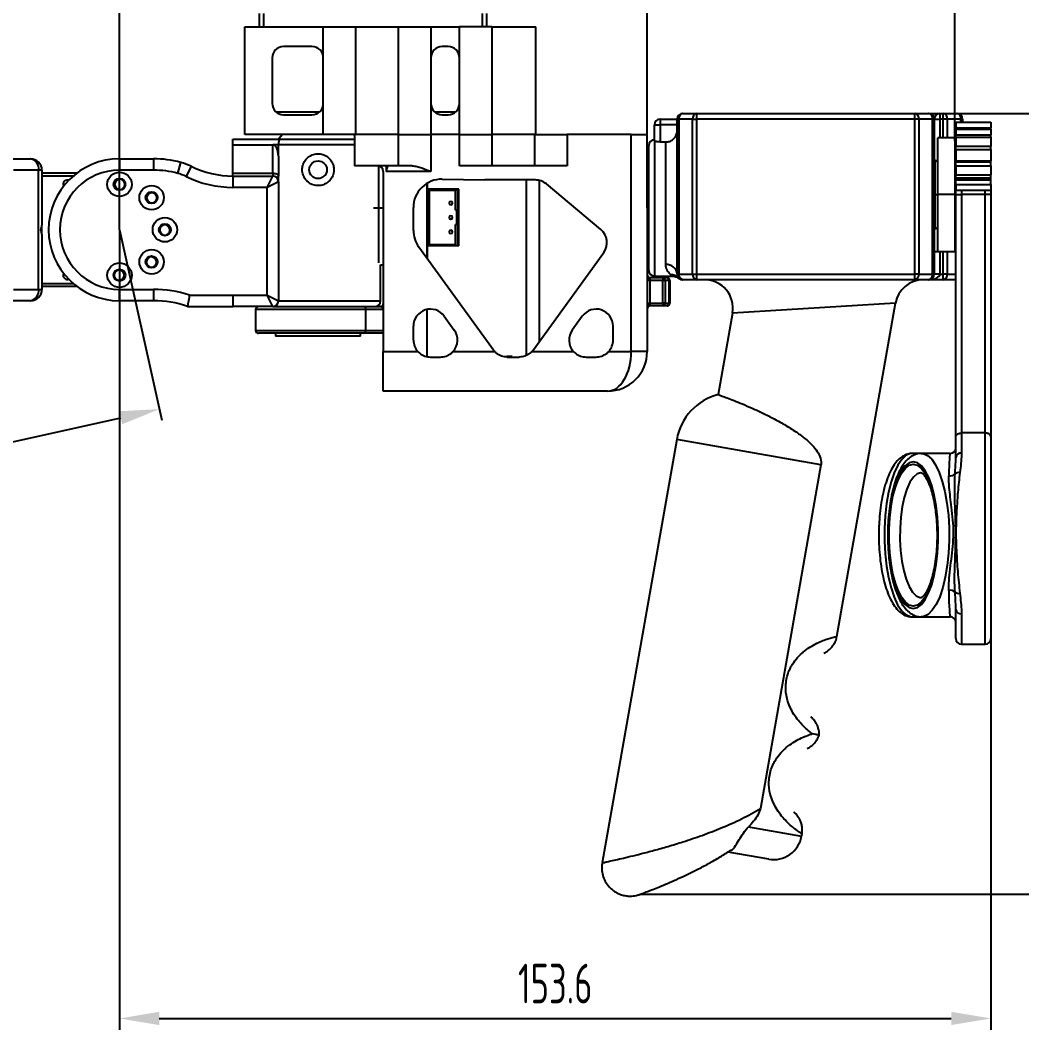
# Model space of a CAD drawing. Header units: millimetres. Extents: x 93 to 933, y 68 to 662.
# Drawn here: x 562.1 to 738.6, y 192.9 to 370.7 of the extents above; entities that cross this region are included whole.
import ezdxf

# ---------------------------------------------------------------- set-up
doc = ezdxf.new("R2010")
doc.units = ezdxf.units.MM
doc.header["$PDSIZE"] = -1
doc.layers.add('7标注层', color=4, linetype='Continuous')
doc.styles.add('PC_TEXTSTYLE', font='ISOCP.SHX', dxfattribs={"width": 0.707, "bigfont": 'GBCBIG.SHX'})
doc.dimstyles.new('GB_LINEAR', dxfattribs={"dimtxt": 3.5, "dimasz": 3.5, "dimexe": 1, "dimexo": 0, "dimgap": 1.5, "dimtad": 1, "dimdsep": 46, "dimtxsty": 'PC_TEXTSTYLE', "dimcen": 0, "dimclrd": 256, "dimclrt": 3, "dimadec": 0, "dimazin": 2, "dimtp": 0.1, "dimtm": 0.1, "dimtfac": 0.71, "dimtdec": 3, "dimtmove": 0, "dimatfit": 3, "dimfxl": 1, "dimtfill": 1, "dimarcsym": 0})

# ---------------------------------------------------------------- blocks, each defined once
blk = doc.blocks.new('*D10')
at = {"layer": '7标注层', "color": 0, "lineweight": -2}
for p, q in [((470.95, 309.6), (470.95, 415.88)), ((579.61, 333.82), (579.61, 415.88))]:
    blk.add_line(p, q, dxfattribs=at)
at = {"layer": '7标注层', "lineweight": -2}
blk.add_line((477.95, 413.88), (572.61, 413.88), dxfattribs=at)
at = {"layer": '7标注层'}
for points in [[(477.95, 415.04), (477.95, 412.71), (470.95, 413.88)], [(572.61, 412.71), (572.61, 415.04), (579.61, 413.88)]]:
    blk.add_solid(points, dxfattribs=at)
at = {"layer": 'Defpoints', "color": 0}
for p in [(579.61, 413.88), (579.61, 333.82), (470.95, 309.6)]:
    blk.add_point(p, dxfattribs=at)
at = {"layer": '7标注层', "color": 3, "insert": (525.28, 420.03), "char_height": 7, "attachment_point": 5, "style": 'PC_TEXTSTYLE', "bg_fill": 3, "box_fill_scale": 1.1, "bg_fill_color": 257, "bg_fill_transparency": 0}
blk.add_mtext('108.69', dxfattribs=at)
blk = doc.blocks.new('*D11')
at = {"layer": '7标注层', "color": 0, "lineweight": -2}
for p, q in [((579.61, 333.82), (579.61, 415.88)), ((672.61, 349.65), (672.61, 415.88))]:
    blk.add_line(p, q, dxfattribs=at)
at = {"layer": '7标注层', "lineweight": -2}
blk.add_line((586.61, 413.88), (665.61, 413.88), dxfattribs=at)
at = {"layer": '7标注层'}
for points in [[(586.61, 415.04), (586.61, 412.71), (579.61, 413.88)], [(665.61, 412.71), (665.61, 415.04), (672.61, 413.88)]]:
    blk.add_solid(points, dxfattribs=at)
at = {"layer": 'Defpoints', "color": 0}
for p in [(672.61, 413.88), (672.61, 349.65), (579.61, 333.82)]:
    blk.add_point(p, dxfattribs=at)
at = {"layer": '7标注层', "color": 3, "insert": (626.11, 420.03), "char_height": 7, "attachment_point": 5, "style": 'PC_TEXTSTYLE', "bg_fill": 3, "box_fill_scale": 1.1, "bg_fill_color": 257, "bg_fill_transparency": 0}
blk.add_mtext('93', dxfattribs=at)
blk = doc.blocks.new('*D12')
at = {"layer": '7标注层', "color": 0, "lineweight": -2}
for p, q in [((672.61, 350.59), (672.61, 415.88)), ((726.86, 349.46), (726.86, 415.88))]:
    blk.add_line(p, q, dxfattribs=at)
at = {"layer": '7标注层', "lineweight": -2}
blk.add_line((679.61, 413.88), (719.86, 413.88), dxfattribs=at)
at = {"layer": '7标注层'}
for points in [[(679.61, 415.04), (679.61, 412.71), (672.61, 413.88)], [(719.86, 412.71), (719.86, 415.04), (726.86, 413.88)]]:
    blk.add_solid(points, dxfattribs=at)
at = {"layer": 'Defpoints', "color": 0}
for p in [(726.86, 413.88), (672.61, 350.59), (726.86, 349.46)]:
    blk.add_point(p, dxfattribs=at)
at = {"layer": '7标注层', "color": 3, "insert": (699.74, 420.03), "char_height": 7, "attachment_point": 5, "style": 'PC_TEXTSTYLE', "bg_fill": 3, "box_fill_scale": 1.1, "bg_fill_color": 257, "bg_fill_transparency": 0}
blk.add_mtext('54.25', dxfattribs=at)
blk = doc.blocks.new('*D13')
at = {"layer": '7标注层', "color": 0, "lineweight": -2}
for p, q in [((579.61, 333.82), (579.61, 192.87)), ((733.21, 333.82), (733.21, 192.87))]:
    blk.add_line(p, q, dxfattribs=at)
at = {"layer": '7标注层', "lineweight": -2}
blk.add_line((586.61, 194.87), (726.21, 194.87), dxfattribs=at)
at = {"layer": '7标注层'}
for points in [[(586.61, 196.04), (586.61, 193.7), (579.61, 194.87)], [(726.21, 193.7), (726.21, 196.04), (733.21, 194.87)]]:
    blk.add_solid(points, dxfattribs=at)
at = {"layer": 'Defpoints', "color": 0}
for p in [(579.61, 333.82), (733.21, 333.82), (733.21, 194.87)]:
    blk.add_point(p, dxfattribs=at)
at = {"layer": '7标注层', "color": 3, "insert": (656.41, 201.02), "char_height": 7, "attachment_point": 5, "style": 'PC_TEXTSTYLE', "bg_fill": 3, "box_fill_scale": 1.1, "bg_fill_color": 257, "bg_fill_transparency": 0}
blk.add_mtext('153.6', dxfattribs=at)
blk = doc.blocks.new('*D14')
at = {"layer": '7标注层', "color": 0, "lineweight": -2}
for p, q in [((579.61, 333.82), (587.09, 300.27)), ((470.95, 309.6), (478.43, 276.05))]:
    blk.add_line(p, q, dxfattribs=at)
at = {"layer": '7标注层', "lineweight": -2}
blk.add_line((484.83, 279.52), (579.82, 300.7), dxfattribs=at)
at = {"layer": '7标注层'}
for points in [[(580.08, 299.56), (579.57, 301.84), (586.66, 302.22)], [(484.58, 280.66), (485.08, 278.38), (478, 278)]]:
    blk.add_solid(points, dxfattribs=at)
at = {"layer": 'Defpoints', "color": 0}
for p in [(579.61, 333.82), (470.95, 309.6), (586.66, 302.22)]:
    blk.add_point(p, dxfattribs=at)
at = {"layer": '7标注层', "color": 3, "insert": (530.99, 296.11), "char_height": 7, "attachment_point": 5, "rotation": 12.5656, "style": 'PC_TEXTSTYLE', "bg_fill": 3, "box_fill_scale": 1.1, "bg_fill_color": 257, "bg_fill_transparency": 0}
blk.add_mtext('111.32', dxfattribs=at)
blk = doc.blocks.new('*D28')
at = {"layer": '7标注层', "color": 0, "lineweight": -2}
for p, q in [((700.56, 354.31), (794.63, 354.31)), ((671.38, 216.75), (794.63, 216.75))]:
    blk.add_line(p, q, dxfattribs=at)
at = {"layer": '7标注层', "lineweight": -2}
blk.add_line((792.63, 347.31), (792.63, 223.75), dxfattribs=at)
at = {"layer": '7标注层'}
for points in [[(793.8, 347.31), (791.47, 347.31), (792.63, 354.31)], [(791.47, 223.75), (793.8, 223.75), (792.63, 216.75)]]:
    blk.add_solid(points, dxfattribs=at)
at = {"layer": 'Defpoints', "color": 0}
for p in [(700.56, 354.31), (671.38, 216.75), (792.63, 216.75)]:
    blk.add_point(p, dxfattribs=at)
at = {"layer": '7标注层', "color": 3, "insert": (786.48, 285.53), "char_height": 7, "attachment_point": 5, "rotation": 90, "style": 'PC_TEXTSTYLE', "bg_fill": 3, "box_fill_scale": 1.1, "bg_fill_color": 257, "bg_fill_transparency": 0}
blk.add_mtext('137.57', dxfattribs=at)

msp = doc.modelspace()

# ---------------------------------------------------------------- linework, layer by layer
at = {"color": 7, "linetype": 'Continuous', "lineweight": 25}
for p, q in [((604.287, 369.59), (604.287, 371.89)), ((604.987, 371.89), (604.987, 369.59)), ((643.587, 369.59), (643.587, 371.89)), ((644.287, 371.89), (644.287, 369.59)), ((601.692, 350.59), (601.692, 369.59)), ((601.692, 369.59), (615.538, 369.59)), ((615.538, 364.09), (615.538, 369.59)), ((615.538, 369.59), (621.223, 369.59)), ((621.223, 369.59), (621.223, 350.59)), ((621.223, 369.59), (628.802, 369.59)), ((628.802, 350.59), (628.802, 369.59)), ((628.802, 369.59), (634.487, 369.59)), ((634.487, 369.59), (634.487, 364.09)), ((634.487, 369.59), (639.538, 369.59)), ((639.538, 364.09), (639.538, 369.59)), ((645.223, 369.59), (639.538, 369.59)), ((645.223, 369.59), (645.223, 350.59)), ((645.223, 369.59), (653.012, 369.59)), ((653.012, 350.59), (653.012, 369.59)), ((613.538, 366.09), (608.538, 366.09)), ((637.538, 366.09), (636.487, 366.09)), ((606.538, 364.09), (606.538, 356.09)), ((615.538, 356.09), (615.538, 364.09)), ((634.487, 364.09), (634.487, 356.09)), ((639.538, 356.09), (639.538, 364.09)), ((615.538, 350.59), (615.538, 356.09)), ((634.487, 356.09), (634.487, 350.59)), ((639.538, 350.59), (639.538, 356.09)), ((607.215, 354.59), (614.861, 354.59)), ((608.538, 354.09), (613.538, 354.09)), ((635.164, 354.59), (638.861, 354.59)), ((636.487, 354.09), (637.538, 354.09)), ((678.912, 354.315), (681.327, 354.315)), ((681.327, 354.315), (681.327, 353.315)), ((681.327, 354.315), (719.798, 354.315)), ((719.798, 353.315), (719.798, 354.315)), ((719.798, 354.315), (722.212, 354.315)), ((722.212, 354.315), (724.212, 354.315)), ((724.212, 354.315), (724.212, 353.315)), ((724.212, 354.315), (724.798, 354.315)), ((724.798, 353.315), (724.798, 354.315)), ((724.798, 354.315), (727.212, 354.315)), ((673.912, 352.315), (674.912, 352.315)), ((673.912, 349.497), (673.912, 352.315)), ((674.912, 353.315), (677.912, 353.315)), ((674.912, 353.315), (674.912, 352.315)), ((674.912, 352.315), (674.912, 349.284)), ((677.912, 352.315), (674.912, 352.315)), ((678.205, 353.315), (677.912, 353.315)), ((677.912, 326.015), (677.912, 353.315)), ((680.619, 353.315), (678.205, 353.315)), ((678.205, 353.315), (678.205, 326.015)), ((680.619, 326.015), (680.619, 353.315)), ((680.619, 353.315), (681.327, 353.315)), ((681.327, 353.315), (681.327, 326.015)), ((719.798, 353.315), (681.327, 353.315)), ((720.505, 353.315), (719.798, 353.315)), ((719.798, 326.015), (719.798, 353.315)), ((720.505, 353.315), (720.505, 326.015)), ((722.919, 353.315), (720.505, 353.315)), ((722.919, 326.015), (722.919, 353.315)), ((722.919, 353.315), (723.212, 353.315)), ((723.212, 353.315), (723.212, 326.015)), ((723.212, 353.315), (724.212, 353.315)), ((724.798, 353.315), (724.212, 353.315)), ((725.505, 353.315), (724.798, 353.315)), ((727.919, 353.315), (725.505, 353.315)), ((727.012, 352.773), (733.212, 352.773)), ((727.012, 352.773), (727.012, 351.749)), ((727.919, 353.315), (728.212, 353.315)), ((728.212, 353.315), (728.212, 352.773)), ((733.212, 352.773), (733.212, 351.749)), ((615.538, 350.59), (601.692, 350.59)), ((608.362, 350.59), (607.612, 349.79)), ((621.223, 350.59), (615.538, 350.59)), ((621.012, 350.43), (620.862, 350.59)), ((621.012, 350.59), (621.012, 345.09)), ((628.802, 350.59), (621.223, 350.59)), ((628.802, 345.09), (628.802, 350.59)), ((628.802, 350.59), (634.487, 350.59)), ((634.487, 350.59), (634.487, 344.09)), ((639.538, 350.59), (634.487, 350.59)), ((639.538, 345.09), (639.538, 350.59)), ((639.538, 350.59), (645.223, 350.59)), ((645.223, 350.59), (645.223, 345.09)), ((652.802, 350.59), (645.223, 350.59)), ((652.802, 345.09), (652.802, 350.59)), ((652.802, 350.59), (658.487, 350.59)), ((658.487, 350.59), (658.487, 345.09)), ((669.812, 350.59), (658.487, 350.59)), ((669.812, 312.39), (669.812, 350.59)), ((669.812, 350.59), (672.612, 350.59)), ((672.612, 337.67), (672.612, 350.59)), ((727.012, 351.749), (733.212, 351.749)), ((727.012, 351.553), (727.012, 351.749)), ((727.012, 351.553), (733.212, 351.553)), ((727.012, 351.553), (727.012, 350.565)), ((727.012, 350.565), (733.212, 350.565)), ((727.012, 350.157), (727.012, 350.565)), ((733.212, 351.553), (733.212, 351.749)), ((733.212, 351.553), (733.212, 350.565)), ((733.212, 350.157), (733.212, 350.565)), ((599.612, 349.79), (607.981, 349.79)), ((599.612, 348.79), (599.612, 349.79)), ((599.612, 348.79), (606.612, 348.79)), ((599.612, 343.79), (599.612, 348.79)), ((606.612, 343.79), (606.612, 348.79)), ((607.612, 348.79), (606.612, 348.79)), ((607.612, 346.79), (607.612, 348.79)), ((607.981, 349.79), (621.012, 349.79)), ((672.912, 337.665), (672.912, 348.665)), ((674.912, 349.284), (675.912, 349.284)), ((675.912, 327.679), (675.912, 349.284)), ((726.862, 350.015), (723.862, 350.015)), ((723.862, 340.069), (723.862, 350.015)), ((726.862, 350.015), (726.862, 340.069)), ((727.012, 350.157), (733.212, 350.157)), ((727.012, 350.157), (727.012, 348.527)), ((733.212, 350.157), (733.212, 348.527)), ((672.612, 347.664), (672.912, 347.664)), ((727.012, 348.527), (733.212, 348.527)), ((727.012, 347.939), (727.012, 348.527)), ((727.012, 347.939), (733.212, 347.939)), ((727.012, 347.939), (727.012, 345.94)), ((733.212, 347.939), (733.212, 348.527)), ((733.212, 347.939), (733.212, 345.94)), ((560.109, 346.32), (563.937, 346.32)), ((579.612, 346.32), (579.612, 344.32)), ((579.612, 346.32), (585.612, 346.32)), ((585.612, 346.32), (585.612, 344.32)), ((589.88, 343.758), (590.397, 345.69)), ((607.612, 346.79), (607.612, 343.29)), ((628.802, 345.09), (621.012, 345.09)), ((625.312, 337.665), (625.312, 345.09)), ((626.629, 345.09), (626.629, 344.09)), ((631.17, 345.09), (628.802, 345.09)), ((645.223, 345.09), (639.538, 345.09)), ((652.802, 345.09), (645.223, 345.09)), ((658.487, 345.09), (652.802, 345.09)), ((723.362, 346.015), (723.212, 346.015)), ((727.012, 345.94), (733.212, 345.94)), ((727.012, 345.8), (727.012, 345.94)), ((733.212, 345.819), (727.012, 345.819)), ((727.012, 345.8), (727.012, 345.819)), ((727.012, 345.8), (733.212, 345.8)), ((727.012, 345.08), (727.012, 345.8)), ((727.012, 345.08), (733.212, 345.08)), ((727.012, 345.08), (727.012, 343.519)), ((733.212, 345.8), (733.212, 345.94)), ((733.212, 345.8), (733.212, 345.819)), ((733.212, 345.08), (733.212, 345.8)), ((733.212, 345.08), (733.212, 343.519)), ((565.352, 344.32), (560.937, 344.32)), ((565.352, 323.32), (565.352, 344.32)), ((565.937, 344.32), (565.352, 344.32)), ((565.937, 344.32), (565.937, 334.648)), ((565.937, 343.82), (572.112, 343.82)), ((565.937, 343.32), (571.488, 343.32)), ((585.612, 344.32), (579.612, 344.32)), ((592.218, 345.007), (591.336, 343.212)), ((599.612, 343.79), (606.612, 343.79)), ((599.612, 343.29), (599.612, 343.79)), ((599.612, 343.29), (599.612, 341.29)), ((599.612, 343.29), (606.612, 343.29)), ((605.612, 341.29), (606.612, 343.29)), ((606.612, 343.79), (606.612, 343.29)), ((607.612, 342.29), (607.612, 343.29)), ((626.112, 344.09), (626.112, 312.39)), ((634.487, 344.09), (626.629, 344.09)), ((727.012, 345.015), (726.862, 345.015)), ((727.012, 343.519), (733.212, 343.519)), ((727.012, 342.761), (727.012, 343.519)), ((733.212, 342.761), (733.212, 343.519)), ((607.612, 342.29), (605.612, 341.29)), ((607.612, 342.29), (607.612, 321.29)), ((633.812, 328.778), (633.812, 341.997)), ((633.812, 341.997), (633.812, 340.987)), ((636.502, 342.725), (644.012, 342.59)), ((652.926, 342.59), (644.012, 342.59)), ((651.312, 342.59), (651.312, 311.687)), ((653.612, 314.15), (653.612, 342.51)), ((664.459, 333.884), (654.847, 341.894)), ((733.212, 342.881), (727.012, 342.881)), ((727.012, 342.603), (727.012, 342.881)), ((727.012, 342.603), (733.212, 342.603)), ((727.012, 341.81), (727.012, 342.603)), ((727.012, 341.81), (733.212, 341.81)), ((727.012, 341.81), (727.012, 340.789)), ((733.212, 342.603), (733.212, 342.881)), ((733.212, 341.81), (733.212, 342.603)), ((733.212, 341.81), (733.212, 340.789)), ((605.612, 341.29), (599.612, 341.29)), ((605.612, 322.29), (605.612, 341.29)), ((639.412, 340.987), (633.812, 340.987)), ((634.012, 340.937), (634.012, 331.037)), ((634.012, 340.937), (639.212, 340.937)), ((634.012, 340.937), (639.212, 340.937)), ((634.012, 340.937), (634.012, 340.937)), ((638.812, 340.737), (634.212, 340.737)), ((634.212, 340.737), (634.212, 331.237)), ((638.812, 340.736), (634.212, 340.736)), ((638.812, 337.244), (638.812, 340.737)), ((639.212, 340.937), (639.212, 331.037)), ((639.212, 340.937), (639.212, 340.937)), ((639.412, 330.987), (639.412, 340.987)), ((723.362, 340.015), (723.862, 340.015)), ((723.862, 340.069), (726.862, 340.069)), ((723.862, 330.015), (723.862, 340.069)), ((726.862, 340.069), (726.862, 330.015)), ((727.012, 340.789), (727.199, 340.789)), ((727.012, 340.015), (727.012, 340.655)), ((727.012, 340.015), (728.012, 340.015)), ((727.012, 297.255), (727.012, 340.015)), ((728.012, 340.813), (732.212, 340.813)), ((728.012, 340.813), (728.012, 340.015)), ((728.012, 340.015), (728.012, 298.015)), ((732.212, 340.015), (728.012, 340.015)), ((732.212, 340.015), (732.212, 340.813)), ((732.212, 298.015), (732.212, 340.015)), ((733.212, 340.015), (732.212, 340.015)), ((733.025, 340.789), (733.212, 340.789)), ((733.212, 340.833), (733.212, 340.015)), ((733.212, 340.015), (733.212, 297.255)), ((637.712, 338.527), (637.712, 338.525)), ((638.012, 338.227), (638.012, 338.225)), ((638.312, 338.525), (638.312, 338.527)), ((625.312, 327.996), (625.312, 337.665)), ((631.412, 333.711), (631.412, 337.726)), ((639.012, 337.244), (638.812, 337.244)), ((638.812, 337.244), (639.012, 337.244)), ((638.812, 337.244), (638.812, 337.244)), ((639.012, 337.244), (639.012, 334.729)), ((672.612, 337.67), (672.612, 312.39)), ((672.912, 326.665), (672.912, 337.665)), ((565.937, 332.991), (565.937, 334.648)), ((637.712, 335.987), (637.712, 335.985)), ((638.012, 335.687), (638.012, 335.685)), ((638.312, 335.985), (638.312, 335.987)), ((638.812, 331.237), (638.812, 334.729)), ((639.012, 334.729), (638.812, 334.729)), ((726.862, 335.015), (727.012, 335.015)), ((565.937, 332.991), (565.937, 323.32)), ((637.712, 333.447), (637.712, 333.445)), ((638.012, 333.147), (638.012, 333.145)), ((638.312, 333.445), (638.312, 333.447)), ((723.212, 334.015), (723.362, 334.015)), ((633.812, 330.987), (633.812, 328.778)), ((639.412, 330.987), (633.812, 330.987)), ((634.012, 331.037), (639.212, 331.037)), ((634.012, 331.037), (634.012, 331.036)), ((634.012, 331.036), (639.212, 331.036)), ((634.212, 331.237), (638.812, 331.237)), ((639.212, 331.037), (639.212, 331.036)), ((645.514, 312.629), (632.364, 330.777)), ((652.511, 312.629), (664.967, 329.819)), ((723.212, 330.015), (723.862, 330.015)), ((723.862, 330.015), (726.862, 330.015)), ((724.212, 330.015), (724.212, 326.015)), ((625.612, 321.29), (625.612, 327.665)), ((625.612, 327.665), (626.112, 327.665)), ((672.912, 327.665), (672.612, 327.665)), ((673.912, 325.665), (676.973, 325.665)), ((678.205, 326.015), (677.912, 326.015)), ((678.205, 326.015), (680.619, 326.015)), ((680.619, 326.015), (681.327, 326.015)), ((681.327, 326.015), (719.798, 326.015)), ((681.327, 326.015), (681.327, 325.015)), ((720.505, 326.015), (719.798, 326.015)), ((719.798, 325.015), (719.798, 326.015)), ((720.505, 326.015), (722.919, 326.015)), ((722.919, 326.015), (723.212, 326.015)), ((724.212, 326.015), (723.212, 326.015)), ((724.212, 326.015), (724.798, 326.015)), ((725.505, 326.015), (724.798, 326.015)), ((724.798, 325.015), (724.798, 326.015)), ((571.488, 324.32), (565.937, 324.32)), ((572.112, 323.82), (565.937, 323.82)), ((673.112, 325.39), (673.112, 324.89)), ((673.112, 325.39), (675.405, 325.39)), ((673.112, 324.89), (673.112, 320.89)), ((675.405, 324.89), (673.112, 324.89)), ((675.405, 325.39), (675.405, 324.89)), ((675.405, 325.39), (676.112, 325.39)), ((675.405, 320.89), (675.405, 324.89)), ((675.759, 324.89), (675.405, 324.89)), ((675.759, 324.89), (675.759, 320.89)), ((676.466, 324.89), (675.759, 324.89)), ((676.466, 320.89), (676.466, 324.89)), ((676.612, 324.89), (676.466, 324.89)), ((676.612, 324.89), (676.612, 320.89)), ((678.912, 325.015), (678.913, 325.015)), ((681.327, 325.015), (678.912, 325.015)), ((719.798, 325.015), (681.327, 325.015)), ((722.212, 325.015), (719.798, 325.015)), ((724.798, 325.015), (722.212, 325.015)), ((727.012, 325.015), (724.798, 325.015)), ((560.937, 323.32), (565.352, 323.32)), ((565.352, 323.32), (565.937, 323.32)), ((579.612, 323.32), (585.612, 323.32)), ((579.612, 321.32), (579.612, 323.32)), ((585.612, 323.32), (585.612, 321.32)), ((599.612, 322.29), (599.612, 320.29)), ((599.612, 322.29), (605.612, 322.29)), ((606.612, 320.29), (605.612, 322.29)), ((605.612, 322.29), (607.612, 321.29)), ((563.937, 321.32), (560.109, 321.32)), ((585.612, 321.32), (579.612, 321.32)), ((606.612, 320.29), (599.612, 320.29)), ((606.612, 320.29), (622.642, 320.29)), ((622.642, 320.29), (625.612, 320.29)), ((673.112, 320.89), (673.112, 320.39)), ((673.112, 320.89), (675.405, 320.89)), ((675.405, 320.39), (673.112, 320.39)), ((675.759, 320.89), (675.405, 320.89)), ((675.405, 320.89), (675.405, 320.39)), ((676.112, 320.39), (675.405, 320.39)), ((675.759, 320.89), (676.466, 320.89)), ((676.612, 320.89), (676.466, 320.89)), ((706.039, 262.175), (716.391, 320.883)), ((603.612, 319.79), (603.612, 316.09)), ((623.024, 316.09), (623.024, 319.79)), ((626.112, 319.79), (623.024, 319.79)), ((633.812, 311.466), (633.812, 319.776)), ((636.842, 318.597), (638.615, 316.15)), ((661.183, 318.597), (659.41, 316.15)), ((687.653, 319.146), (685.123, 304.796)), ((631.412, 314.39), (631.412, 316.837)), ((666.612, 314.39), (666.612, 316.837)), ((622.642, 315.59), (604.112, 315.59)), ((607.112, 315.59), (607.112, 315.09)), ((622.112, 315.09), (607.112, 315.09)), ((622.112, 315.09), (622.112, 315.59)), ((626.112, 315.59), (622.642, 315.59)), ((623.024, 316.09), (626.112, 316.09)), ((626.112, 305.39), (626.112, 312.39)), ((626.112, 312.39), (632.176, 312.39)), ((634.412, 311.39), (636.186, 311.39)), ((638.422, 312.39), (645.707, 312.39)), ((648.812, 311.49), (647.812, 311.49)), ((647.943, 311.39), (650.081, 311.39)), ((648.812, 311.39), (648.812, 311.49)), ((652.317, 312.39), (659.603, 312.39)), ((661.839, 311.39), (663.612, 311.39)), ((665.848, 312.39), (669.812, 312.39)), ((672.612, 312.39), (669.812, 312.39)), ((665.612, 305.39), (626.112, 305.39)), ((727.012, 293.709), (727.012, 297.255)), ((728.012, 298.015), (728.012, 294.481)), ((732.212, 298.015), (728.012, 298.015)), ((733.212, 297.255), (733.212, 261.816)), ((677.837, 296.866), (664.691, 222.31)), ((720.931, 294.415), (719.353, 294.415)), ((726.012, 294.415), (720.931, 294.415)), ((703.243, 292.386), (692.566, 231.832)), ((727.012, 261.816), (727.012, 266.896)), ((719.288, 265.616), (719.353, 265.615)), ((719.353, 265.615), (720.931, 265.615)), ((720.931, 265.615), (726.012, 265.615)), ((728.012, 260.816), (732.212, 260.816)), ((729.212, 260.816), (732.212, 260.816)), ((701.488, 247.983), (701.453, 248.012)), ((698.522, 231.166), (698.488, 231.195)), ((699.834, 226.985), (699.907, 227.394)), ((694.042, 222.929), (686.881, 224.192))]:
    msp.add_line(p, q, dxfattribs=at)
at = {"color": 8, "linetype": 'Continuous', "lineweight": 25}
for p, q in [((724.212, 353.315), (724.212, 350.015)), ((724.798, 350.015), (724.798, 353.315)), ((725.505, 353.315), (725.505, 350.015)), ((727.919, 352.773), (727.919, 353.315)), ((621.012, 348.79), (607.612, 348.79)), ((673.912, 349.497), (673.912, 325.665)), ((723.362, 340.015), (723.362, 346.015)), ((723.362, 340.015), (723.212, 340.015)), ((723.362, 334.015), (723.362, 340.015)), ((727.012, 340.042), (726.862, 340.042)), ((624.41, 337.665), (625.312, 337.665)), ((625.312, 337.665), (626.112, 337.665)), ((724.798, 326.015), (724.798, 330.015)), ((725.505, 330.015), (725.505, 326.015)), ((725.505, 326.015), (727.012, 326.015)), ((607.612, 321.29), (625.612, 321.29)), ((716.391, 320.883), (687.653, 319.146)), ((623.024, 319.79), (603.612, 319.79)), ((603.612, 316.09), (623.024, 316.09)), ((732.212, 260.816), (732.212, 298.015)), ((703.243, 292.386), (677.837, 296.866)), ((728.012, 266.179), (728.012, 260.816)), ((690.465, 228.637), (699.834, 226.985))]:
    msp.add_line(p, q, dxfattribs=at)
at = {"color": 7, "linetype": 'Continuous', "lineweight": 25, "flags": 128}
for points in [[(606.612, 343.79), (606.807, 343.78), (606.995, 343.751), (607.168, 343.705), (607.319, 343.643), (607.444, 343.567), (607.536, 343.481), (607.593, 343.387), (607.612, 343.29)], [(569.687, 341.82), (569.744, 341.533), (569.756, 341.507)], [(569.756, 326.132), (569.744, 326.107), (569.687, 325.82)], [(715.243, 276.858), (715.479, 274.843), (715.826, 272.968), (716.273, 271.286), (716.808, 269.841), (717.418, 268.675), (718.085, 267.817), (718.791, 267.292), (719.517, 267.115), (720.244, 267.289), (720.95, 267.81), (721.618, 268.664), (722.228, 269.828), (722.765, 271.27), (723.213, 272.95), (723.56, 274.823), (723.797, 276.837), (723.918, 278.938), (723.918, 281.069), (723.799, 283.171), (723.563, 285.186), (723.217, 287.061), (722.77, 288.743), (722.234, 290.188), (721.624, 291.355), (720.957, 292.212), (720.251, 292.737), (719.525, 292.915), (718.799, 292.74), (718.092, 292.219), (717.425, 291.365), (716.814, 290.201), (716.278, 288.759), (715.83, 287.079), (715.482, 285.206), (715.245, 283.192), (715.125, 281.091), (715.124, 278.96), (715.243, 276.858)], [(715.376, 276.956), (715.26, 278.993), (715.261, 281.057), (715.378, 283.093), (715.607, 285.045), (715.944, 286.86), (716.378, 288.488), (716.898, 289.885), (717.49, 291.013), (718.136, 291.841), (718.821, 292.346), (719.525, 292.515), (720.228, 292.342), (720.913, 291.834), (721.559, 291.003), (722.15, 289.872), (722.669, 288.473), (723.102, 286.843), (723.438, 285.026), (723.666, 283.073), (723.782, 281.036), (723.782, 278.972), (723.665, 276.936), (723.435, 274.984), (723.098, 273.169), (722.664, 271.541), (722.144, 270.144), (721.553, 269.016), (720.906, 268.188), (720.221, 267.683), (719.518, 267.515), (718.814, 267.687), (718.13, 268.195), (717.483, 269.026), (716.892, 270.157), (716.373, 271.556), (715.94, 273.187), (715.605, 275.003), (715.376, 276.956)]]:
    msp.add_lwpolyline(points, dxfattribs=at)
at = {"color": 8, "linetype": 'Continuous', "lineweight": 25, "flags": 128}
for points in [[(719.353, 294.415), (718.986, 294.375), (718.222, 294.03), (717.486, 293.34), (716.796, 292.323), (716.169, 291.002), (715.62, 289.41), (715.164, 287.588), (714.81, 285.578), (714.568, 283.432), (714.444, 281.202)], [(720.931, 294.415), (721.26, 294.382), (722.025, 294.055), (722.763, 293.381), (723.455, 292.379), (724.086, 291.072), (724.639, 289.493), (725.1, 287.68), (725.459, 285.679), (725.706, 283.538), (725.836, 281.31), (725.845, 279.051), (725.733, 276.815), (725.502, 274.658), (725.16, 272.633), (724.713, 270.79), (724.172, 269.174), (723.552, 267.824), (722.868, 266.775), (722.136, 266.052), (721.374, 265.673), (720.931, 265.615)], [(720.907, 291.014), (720.845, 291.012), (720.175, 290.79), (719.529, 290.222), (718.928, 289.327), (718.392, 288.131), (717.937, 286.675), (717.578, 285.005), (717.327, 283.175), (717.192, 281.242), (717.177, 279.271), (717.283, 277.323)], [(714.444, 281.202), (714.441, 278.942), (714.559, 276.709), (714.795, 274.557), (715.143, 272.54), (715.595, 270.706), (716.139, 269.102), (716.763, 267.767), (717.45, 266.733), (718.184, 266.026), (718.947, 265.664), (719.288, 265.616)], [(717.283, 277.323), (717.506, 275.462), (717.839, 273.747), (718.271, 272.234), (718.789, 270.97), (719.376, 269.998), (720.013, 269.347), (720.679, 269.039), (720.954, 269.015)]]:
    msp.add_lwpolyline(points, dxfattribs=at)
at = {"color": 7, "linetype": 'Continuous', "lineweight": 25}
for centre, radius in [((614.612, 344.39), 1.55), ((579.612, 341.82), 2.15), ((579.612, 341.82), 1.05), ((585.269, 339.476), 2.15), ((585.269, 339.476), 1.05), ((587.612, 333.82), 2.15), ((587.612, 333.82), 1.05), ((585.269, 328.163), 2.15), ((585.269, 328.163), 1.05), ((579.612, 325.82), 2.15), ((579.612, 325.82), 1.05)]:
    msp.add_circle(centre, radius, dxfattribs=at)
for centre, radius, start, end in [((608.538, 364.09), 2, 90, 180), ((613.538, 364.09), 2, 0, 90), ((636.487, 364.09), 2, 90, 180), ((637.538, 364.09), 2, 0, 90), ((608.538, 356.09), 2, 180, 270), ((613.538, 356.09), 2, 270, 0), ((636.487, 356.09), 2, 180, 270), ((637.538, 356.09), 2, 270, 0), ((678.912, 353.315), 1, 90, 180), ((679.089, 353.44), 0.893, 101.42175, 188.04947), ((681.503, 353.44), 0.893, 101.42175, 188.04947), ((719.621, 353.44), 0.893, 351.95053, 78.57825), ((722.036, 353.44), 0.893, 351.95053, 78.57825), ((722.212, 353.315), 1, 0, 90), ((724.212, 353.315), 1, 90, 180), ((724.621, 353.44), 0.893, 351.95053, 78.57825), ((727.036, 353.44), 0.893, 351.95053, 78.57825), ((727.212, 353.315), 1, 0, 90), ((674.912, 352.315), 1, 90, 180), ((673.912, 348.665), 1, 90, 180), ((563.584, 344.57), 1.785, 351.95053, 78.57825), ((563.937, 344.32), 2, 0, 90), ((579.612, 333.82), 12.5, 90, 270), ((585.612, 327.82), 18.5, 75.01022, 90), ((587.811, 336.03), 10, 63.85098, 75.01022), ((625.112, 344.09), 1, 0, 90), ((723.362, 345.515), 0.5, 0, 90), ((579.612, 333.82), 10.5, 90, 270), ((585.612, 327.82), 16.5, 75.01022, 90), ((587.811, 336.03), 8, 63.85098, 75.01022), ((599.612, 360.068), 16.779, 243.85098, 270), ((606.612, 342.29), 1, 0, 90), ((570.437, 341.82), 0.75, 73.18913, 180), ((579.656, 341.819), 0.9, 359.68921, 179.68921), ((579.656, 341.819), 0.9, 179.68921, 359.68921), ((599.612, 360.068), 18.779, 243.85098, 270), ((636.412, 337.726), 5, 88.96697, 180), ((652.926, 339.59), 3, 50.19443, 90), ((585.3, 339.446), 0.9, 89.68921, 269.68921), ((585.3, 339.446), 0.9, 269.68921, 89.68921), ((638.012, 338.527), 0.3, 90, 270), ((638.012, 338.525), 0.3, 180, 270), ((638.012, 338.527), 0.3, 270, 90), ((638.012, 338.525), 0.3, 270, 360), ((638.012, 335.987), 0.3, 90, 270), ((638.012, 335.987), 0.3, 270, 90), ((563.937, 334.648), 2, 335.5302, 0), ((587.612, 333.776), 0.9, 359.68921, 179.68921), ((638.012, 335.985), 0.3, 180, 270), ((638.012, 335.985), 0.3, 270, 360), ((723.362, 334.515), 0.5, 270, 0), ((563.937, 332.991), 2, 0, 24.4698), ((587.612, 333.776), 0.9, 179.68921, 359.68921), ((636.412, 333.711), 5, 180, 215.9285), ((638.012, 333.447), 0.3, 90, 270), ((638.012, 333.445), 0.3, 180, 270), ((638.012, 333.447), 0.3, 270, 90), ((638.012, 333.445), 0.3, 270, 360), ((662.538, 331.58), 3, 324.0715, 50.19443), ((585.238, 328.132), 0.9, 89.68921, 269.68921), ((585.238, 328.132), 0.9, 269.68921, 89.68921), ((676.066, 325.83), 1.855, 5.71563, 94.75379), ((570.437, 325.82), 0.75, 180, 286.81087), ((579.569, 325.82), 0.9, 359.68921, 179.68921), ((579.569, 325.82), 0.9, 179.68921, 359.68921), ((673.112, 325.89), 0.5, 180, 270), ((673.912, 326.665), 1, 180, 270), ((676.809, 324.033), 1.89, 43.38507, 92.60213), ((678.912, 326.015), 1, 180, 270), ((679.089, 325.89), 0.893, 171.95053, 258.57825), ((681.503, 325.89), 0.893, 171.95053, 258.57825), ((719.621, 325.89), 0.893, 281.42175, 8.04947), ((722.036, 325.89), 0.893, 281.42175, 8.04947), ((722.212, 326.015), 1, 270, 360), ((724.621, 325.89), 0.893, 281.42175, 8.04947), ((675.317, 324.952), 0.446, 351.95053, 78.57825), ((676.024, 324.952), 0.446, 351.95053, 78.57825), ((676.112, 324.89), 0.5, 0, 90), ((678.849, 326.015), 1, 230.04429, 270.00107), ((682.729, 320.015), 5, 350.31601, 90), ((721.315, 320.015), 5, 90, 170.01872), ((563.584, 323.07), 1.785, 281.42175, 8.04947), ((563.937, 323.32), 2, 270, 0), ((585.612, 302.82), 20.5, 72.00864, 90), ((599.612, 1386.971), 1064.682, 269.587338, 270), ((585.612, 302.82), 18.5, 71.07536, 90), ((599.612, 1386.971), 1066.682, 269.570284, 270), ((604.112, 319.79), 0.5, 90, 180), ((606.612, 321.29), 1, 270, 0), ((622.574, 319.841), 0.453, 353.42384, 81.38687), ((624.612, 321.29), 1, 270, 0), ((625.612, 320.79), 0.5, 270, 0), ((673.112, 319.89), 0.5, 90, 180), ((675.317, 320.827), 0.446, 281.42175, 8.04947), ((676.024, 320.827), 0.446, 281.42175, 8.04947), ((676.112, 320.89), 0.5, 270, 0), ((634.412, 316.837), 3, 35.9285, 180), ((663.612, 316.837), 3, 0, 144.0715), ((604.112, 316.09), 0.5, 180, 270), ((622.574, 316.038), 0.453, 278.61313, 6.57616), ((636.186, 314.39), 3, 318.18969, 35.9285), ((661.839, 314.39), 3, 144.0715, 221.81031), ((634.412, 314.39), 3, 180, 221.81031), ((663.612, 314.39), 3, 318.18969, 0), ((647.943, 314.39), 3, 215.9285, 221.81031), ((650.081, 314.39), 3, 318.18969, 324.0715), ((665.612, 312.39), 7, 270, 0), ((687.685, 295.13), 10, 104.81888, 170), ((726.012, 295.415), 1, 271.52599, 0), ((727.911, 293.579), 0.908, 83.61296, 171.71342), ((726.023, 291.606), 1.156, 257.70525, 317.24802), ((727.547, 289.915), 1.13, 80.57819, 126.66344), ((726.023, 269.093), 1.208, 45.40163, 102.56149), ((727.522, 270.98), 1.215, 237.64712, 279.90453), ((727.891, 267.065), 0.895, 190.87767, 277.78456), ((726.012, 264.615), 1, 0, 90.85002), ((728.012, 261.816), 1, 180, 270), ((732.212, 261.816), 1, 270, 0), ((694.91, 227.853), 5, 260, 350)]:
    msp.add_arc(centre, radius, start, end, dxfattribs=at)
for centre, major_axis, ratio, start_param, end_param in [((606.612, 346.79), (0, -2), 0.5, 1.5707963, 3.1415927), ((627.206, 344.09), (0, 1), 0.5773503, 0, 1.5707963), ((673.112, 325.89), (0, 1), 0.5, 1.5707963, 3.1415927), ((722.212, 326.015), (2, 0), 0.5, 4.712389, 6.2831853), ((673.112, 319.89), (0, 1), 0.5, 0, 1.5707963), ((665.612, 312.39), (0, 7), 0.6, 3.1415927, 4.712389)]:
    msp.add_ellipse(centre, major_axis=major_axis, ratio=ratio, start_param=start_param, end_param=end_param, dxfattribs=at)
at = {"color": 8, "linetype": 'Continuous', "lineweight": 25}
for start_param, end_param in [(0, 0.7574956), (2.3138731, 3.1415927)]:
    msp.add_ellipse((726.012, 280.015), major_axis=(0, 14.4), ratio=0.0237514, start_param=start_param, end_param=end_param, dxfattribs=at)
at = {"color": 7, "linetype": 'Continuous', "lineweight": 25}
for points, knots in [([(675.912, 349.284), (676.132, 349.305), (676.572, 349.349), (677.159, 349.689), (677.613, 350.191), (677.872, 350.772), (677.9, 351.17), (677.912, 351.339)], [0, 0, 0, 0, 0.2070178, 0.4139228, 0.6239868, 0.8401817, 1, 1, 1, 1]), ([(607.981, 349.79), (607.98, 349.79), (607.945, 349.789), (607.869, 349.76), (607.765, 349.627), (607.68, 349.4), (607.623, 349.112), (607.616, 348.897), (607.612, 348.79)], [0, 0, 0, 0, 0.00480414, 0.18525254, 0.39987719, 0.60307928, 0.80145317, 1, 1, 1, 1]), ([(674.912, 349.284), (674.802, 349.286), (674.582, 349.292), (674.288, 349.333), (674.061, 349.39), (673.932, 349.448), (673.918, 349.482), (673.912, 349.497)], [0, 0, 0, 0, 0.2078538, 0.4155831, 0.6267453, 0.8436804, 1, 1, 1, 1]), ([(611.812, 344.39), (611.842, 344.08), (611.902, 343.462), (612.367, 342.636), (613.06, 341.994), (613.942, 341.615), (614.892, 341.551), (615.798, 341.797), (616.575, 342.321), (617.148, 343.079), (617.438, 343.992), (617.41, 344.94), (617.081, 345.815), (616.485, 346.542), (615.671, 347.04), (614.734, 347.24), (613.798, 347.121), (612.956, 346.711), (612.292, 346.045), (611.882, 345.231), (611.834, 344.651), (611.812, 344.39)], [0, 0, 0, 0, 0.0524951, 0.1049483, 0.1584821, 0.2127763, 0.2659232, 0.3178582, 0.370288, 0.4241852, 0.4783437, 0.5310176, 0.5828052, 0.6356515, 0.6898642, 0.7436585, 0.7959492, 0.8479522, 0.9012474, 0.9555567, 1, 1, 1, 1]), ([(631.17, 345.09), (631.46, 345.059), (632.275, 344.975), (633.409, 344.525), (634.226, 344.196), (634.482, 344.092), (634.487, 344.09)], [0, 0, 0, 0, 0.27596977, 0.77379775, 0.99577197, 1, 1, 1, 1]), ([(727.199, 340.79), (727.207, 340.79), (727.264, 340.786), (727.46, 340.799), (727.735, 340.811), (727.93, 340.812), (728.012, 340.813)], [0, 0, 0, 0, 0.0509507, 0.3943342, 0.7417905, 1, 1, 1, 1]), ([(732.212, 340.813), (732.324, 340.812), (732.548, 340.809), (732.839, 340.793), (732.966, 340.791), (733.025, 340.79)], [0, 0, 0, 0, 0.35195839, 0.70392476, 1, 1, 1, 1]), ([(676.723, 325.921), (676.562, 326.087), (676.235, 326.425), (675.936, 327.114), (675.916, 327.586), (675.912, 327.679)], [0, 0, 0, 0, 0.4382769, 0.8897931, 1, 1, 1, 1]), ([(676.975, 325.66), (676.987, 325.661), (677.16, 325.686), (677.477, 325.614), (677.862, 325.473), (678.096, 325.339), (678.193, 325.256), (678.204, 325.246)], [0, 0, 0, 0, 0.0270652, 0.3974251, 0.7099489, 0.9658155, 1, 1, 1, 1]), ([(591.944, 322.317), (591.943, 322.312), (591.918, 322.157), (591.857, 321.778), (591.764, 321.221), (591.681, 320.722), (591.623, 320.385), (591.616, 320.341), (591.612, 320.32)], [0, 0, 0, 0, 0.0051707, 0.1497288, 0.3648647, 0.5774041, 0.7886799, 1, 1, 1, 1]), ([(626.112, 319.79), (626.112, 319.79), (626.112, 319.807), (626.104, 319.901), (626.004, 320.062), (625.783, 320.25), (625.657, 320.279), (625.612, 320.29)], [0, 0, 0, 0, 0.0042199, 0.0800761, 0.45932, 0.8112633, 1, 1, 1, 1]), ([(632.176, 312.39), (632.425, 312.162), (632.922, 311.706), (633.741, 311.425), (634.244, 311.398), (634.412, 311.39)], [0, 0, 0, 0, 0.3994121, 0.7986576, 1, 1, 1, 1]), ([(636.186, 311.39), (636.521, 311.423), (637.192, 311.49), (637.948, 311.913), (638.303, 312.27), (638.422, 312.39)], [0, 0, 0, 0, 0.3994543, 0.7987922, 1, 1, 1, 1]), ([(647.943, 311.39), (647.608, 311.423), (646.937, 311.49), (646.181, 311.913), (645.826, 312.27), (645.707, 312.39)], [0, 0, 0, 0, 0.3994543, 0.7987922, 1, 1, 1, 1]), ([(652.317, 312.39), (652.069, 312.162), (651.572, 311.706), (650.753, 311.425), (650.25, 311.398), (650.081, 311.39)], [0, 0, 0, 0, 0.3994121, 0.7986576, 1, 1, 1, 1]), ([(659.603, 312.39), (659.851, 312.162), (660.348, 311.706), (661.168, 311.425), (661.67, 311.398), (661.839, 311.39)], [0, 0, 0, 0, 0.39941212, 0.79865763, 1, 1, 1, 1]), ([(663.612, 311.39), (663.948, 311.423), (664.619, 311.49), (665.375, 311.913), (665.73, 312.27), (665.848, 312.39)], [0, 0, 0, 0, 0.3994543, 0.7987922, 1, 1, 1, 1]), ([(685.124, 304.795), (685.124, 304.796), (685.018, 304.834), (685.294, 304.734), (685.776, 304.559), (686.69, 304.218), (687.889, 303.752), (689.384, 303.142), (691.094, 302.402), (692.997, 301.522), (695.008, 300.511), (697.089, 299.353), (698.987, 298.147), (700.645, 296.897), (701.891, 295.731), (702.801, 294.527), (703.308, 293.419), (703.261, 292.669), (703.243, 292.386)], [0, 0, 0, 0, 0.0003123, 0.07440185, 0.15063973, 0.22473744, 0.30097536, 0.37524886, 0.45163472, 0.52670441, 0.60385414, 0.68074774, 0.75974664, 0.82084812, 0.88319414, 0.92779918, 0.97284473, 1, 1, 1, 1]), ([(727.012, 297.255), (727.012, 297.256), (727.012, 297.274), (727.018, 297.381), (727.074, 297.56), (727.244, 297.763), (727.465, 297.904), (727.724, 297.996), (727.916, 298.008), (728.012, 298.015)], [0, 0, 0, 0, 0.0036259, 0.0493323, 0.2971665, 0.5028902, 0.6759767, 0.8377485, 1, 1, 1, 1]), ([(733.212, 297.255), (733.212, 297.256), (733.212, 297.274), (733.207, 297.381), (733.15, 297.56), (732.98, 297.763), (732.76, 297.904), (732.501, 297.996), (732.309, 298.008), (732.212, 298.015)], [0, 0, 0, 0, 0.0036259, 0.0493323, 0.2971665, 0.5028902, 0.6759767, 0.8377485, 1, 1, 1, 1]), ([(719.377, 294.393), (719.318, 294.4), (718.943, 294.446), (718.25, 294.243), (717.403, 293.796), (716.637, 293.091), (715.924, 292.13), (715.271, 290.877), (714.7, 289.364), (714.231, 287.657), (713.869, 285.806), (713.613, 283.846), (713.495, 282.263), (713.464, 281.349), (713.456, 281.121)], [0, 0, 0, 0, 0.01467173, 0.093844, 0.17251284, 0.25696365, 0.35195675, 0.45579583, 0.56086712, 0.66407312, 0.76575888, 0.86647516, 0.96662509, 1, 1, 1, 1]), ([(720.953, 294.388), (720.875, 294.397), (720.48, 294.439), (719.773, 294.222), (718.931, 293.759), (718.169, 293.04), (717.46, 292.06), (716.81, 290.789), (716.246, 289.262), (715.784, 287.545), (715.428, 285.687), (715.178, 283.721), (715.036, 281.686), (715.003, 279.62), (715.061, 277.96), (715.136, 277.01), (715.158, 276.729)], [0, 0, 0, 0, 0.0160764, 0.0811627, 0.1460899, 0.2161074, 0.2949145, 0.380703, 0.4671597, 0.5520723, 0.6357629, 0.7186794, 0.8011463, 0.8833938, 0.9656032, 1, 1, 1, 1]), ([(726.872, 290.822), (726.937, 291.759), (727.009, 292.807), (727.012, 293.624), (727.012, 293.709)], [0, 0, 0, 0, 0.8955647, 1, 1, 1, 1]), ([(728.012, 294.481), (728.012, 294.374), (728.007, 293.356), (727.861, 292.128), (727.732, 291.03)], [0, 0, 0, 0, 0.105996, 1, 1, 1, 1]), ([(720.934, 291.014), (720.933, 291.014), (720.927, 291.015), (721.038, 290.979), (721.346, 290.712), (721.747, 290.167), (722.178, 289.336), (722.597, 288.243), (722.976, 286.906), (723.292, 285.361), (723.529, 283.655), (723.675, 281.837), (723.723, 279.963), (723.67, 278.087), (723.517, 276.264), (723.272, 274.547), (722.943, 272.988), (722.548, 271.636), (722.108, 270.535), (721.659, 269.722), (721.254, 269.218), (720.97, 269.017), (720.929, 269.013), (720.927, 269.014), (720.927, 269.014)], [0, 0, 0, 0, 0.0162149, 0.0609735, 0.1044548, 0.1504903, 0.1971807, 0.2454759, 0.295203, 0.3459669, 0.3974185, 0.4492975, 0.5014151, 0.5536266, 0.6057861, 0.6577449, 0.7093429, 0.7603643, 0.8105091, 0.8593914, 0.9066707, 0.9526218, 0.999044, 1, 1, 1, 1]), ([(725.76, 270.272), (725.764, 270.664), (725.773, 271.652), (725.958, 273.494), (726.223, 275.715), (726.501, 278.03), (726.659, 280.365), (726.53, 282.696), (726.209, 285.469), (725.84, 288.219), (725.796, 289.816), (725.777, 290.477)], [0, 0, 0, 0, 0.0707747, 0.1781997, 0.2857085, 0.3893823, 0.4930603, 0.5967182, 0.7003893, 0.87588, 1, 1, 1, 1]), ([(726.872, 269.953), (726.845, 270.493), (726.772, 271.964), (726.841, 274.439), (726.924, 276.913), (726.973, 278.596), (726.991, 279.613), (726.999, 280.791), (726.974, 282.568), (726.893, 285.021), (726.781, 287.983), (726.838, 289.76), (726.872, 290.822)], [0, 0, 0, 0, 0.0886227, 0.2417402, 0.3539708, 0.4249, 0.4657602, 0.4887957, 0.5810884, 0.7013524, 0.8215547, 1, 1, 1, 1]), ([(727.732, 291.03), (727.6, 289.899), (727.374, 287.95), (727.192, 285.031), (727.09, 283.02), (727.049, 281.677), (727.034, 280.677), (727.043, 279.231), (727.14, 276.795), (727.331, 273.392), (727.593, 271.03), (727.731, 269.783)], [0, 0, 0, 0, 0.1787667, 0.3079759, 0.4080602, 0.4517763, 0.4875715, 0.5412648, 0.6436961, 0.8119, 1, 1, 1, 1]), ([(713.456, 281.121), (713.449, 280.76), (713.428, 279.715), (713.476, 277.979), (713.636, 275.961), (713.902, 274.025), (714.271, 272.209), (714.74, 270.544), (715.313, 269.057), (716, 267.77), (716.772, 266.775), (717.62, 266.093), (718.443, 265.696), (719.001, 265.656), (719.241, 265.639)], [0, 0, 0, 0, 0.0478795, 0.1389069, 0.2300729, 0.321479, 0.4133606, 0.5060435, 0.600015, 0.695991, 0.7946523, 0.8740638, 0.9457413, 1, 1, 1, 1]), ([(715.158, 276.729), (715.192, 276.38), (715.288, 275.365), (715.529, 273.749), (715.911, 271.953), (716.396, 270.314), (716.985, 268.855), (717.691, 267.598), (718.481, 266.642), (719.348, 266.004), (720.175, 265.653), (720.724, 265.643), (720.958, 265.639)], [0, 0, 0, 0, 0.0588351, 0.1710644, 0.2839205, 0.3978328, 0.5134374, 0.6316499, 0.7531682, 0.848468, 0.9353906, 1, 1, 1, 1]), ([(727.012, 266.896), (727.007, 267.316), (726.996, 268.233), (726.915, 269.348), (726.872, 269.953)], [0, 0, 0, 0, 0.4576577, 1, 1, 1, 1]), ([(727.731, 269.783), (727.859, 268.676), (728.005, 267.406), (728.012, 266.319), (728.012, 266.179)], [0, 0, 0, 0, 0.8707887, 1, 1, 1, 1]), ([(703.761, 259.238), (703.85, 259.278), (704.146, 259.412), (704.655, 259.764), (705.262, 260.356), (705.732, 261.14), (705.995, 261.776), (706.02, 262.125), (706.023, 262.176)], [0, 0, 0, 0, 0.07558905, 0.25262632, 0.47735683, 0.72849668, 0.960589, 1, 1, 1, 1]), ([(701.582, 247.901), (701.581, 247.902), (701.571, 247.911), (701.557, 247.923), (701.533, 247.944), (701.506, 247.967), (701.475, 247.993), (701.453, 248.012)], [0, 0, 0, 0, 0.0065243, 0.0617479, 0.1528711, 0.3691091, 1, 1, 1, 1]), ([(702.911, 244.795), (702.919, 244.886), (702.949, 245.23), (702.847, 245.8), (702.643, 246.443), (702.375, 246.964), (702.1, 247.36), (701.86, 247.636), (701.694, 247.8), (701.608, 247.878), (701.589, 247.895), (701.582, 247.901)], [0, 0, 0, 0, 0.0777189, 0.2938072, 0.4857248, 0.6520706, 0.7899599, 0.8955626, 0.9643507, 0.9871985, 1, 1, 1, 1]), ([(699.907, 227.394), (699.871, 227.416), (699.805, 227.457), (699.318, 227.776), (698.663, 228.246), (697.835, 228.922), (696.707, 230), (695.328, 231.726), (694.248, 234.16), (694.026, 236.077), (694.159, 237.811), (694.499, 239.018), (695.191, 240.37), (695.911, 241.402), (696.653, 242.159), (697.469, 242.868), (698.36, 243.513), (699.944, 244.387), (701.066, 244.802), (701.65, 244.984), (701.719, 245.006)], [0, 0, 0, 0, 0.0725688, 0.1330032, 0.1950228, 0.250835, 0.3081435, 0.4043568, 0.4908724, 0.5603506, 0.5779964, 0.6489921, 0.6713587, 0.7176707, 0.7659302, 0.7740243, 0.8267629, 0.8813311, 0.9860278, 1, 1, 1, 1]), ([(700.796, 242.422), (700.885, 242.462), (701.181, 242.596), (701.692, 242.947), (702.288, 243.542), (702.724, 244.191), (702.862, 244.65), (702.906, 244.798)], [0, 0, 0, 0, 0.08908946, 0.29774605, 0.56261393, 0.85860795, 1, 1, 1, 1]), ([(702.916, 244.794), (702.921, 244.794), (702.977, 244.784), (702.709, 244.831), (702.196, 244.921), (701.721, 245.005), (701.719, 245.006)], [0, 0, 0, 0, 0.0359605, 0.4209089, 0.9966712, 1, 1, 1, 1]), ([(692.566, 231.832), (692.426, 231.441), (691.986, 230.208), (691.082, 229.275), (690.465, 228.637)], [0, 0, 0, 0, 0.3169194, 1, 1, 1, 1]), ([(698.617, 231.084), (698.616, 231.085), (698.606, 231.095), (698.592, 231.107), (698.568, 231.127), (698.54, 231.151), (698.51, 231.176), (698.488, 231.195)], [0, 0, 0, 0, 0.0065259, 0.0617502, 0.1528759, 0.3691237, 1, 1, 1, 1]), ([(699.908, 227.413), (699.939, 227.692), (699.998, 228.225), (699.886, 228.983), (699.677, 229.627), (699.41, 230.147), (699.134, 230.543), (698.894, 230.82), (698.729, 230.983), (698.643, 231.061), (698.624, 231.078), (698.617, 231.084)], [0, 0, 0, 0, 0.2055651, 0.3917001, 0.5570147, 0.700302, 0.8190773, 0.9100411, 0.9692933, 0.9889734, 1, 1, 1, 1]), ([(687.362, 224.51), (687.385, 224.517), (687.68, 224.606), (688.146, 225.26), (688.824, 226.316), (689.535, 227.554), (690.155, 228.276), (690.465, 228.637)], [0, 0, 0, 0, 0.0227001, 0.2956581, 0.5388364, 0.7691449, 1, 1, 1, 1]), ([(671.383, 216.746), (671.385, 216.747), (671.394, 216.75), (671.551, 216.809), (671.939, 216.955), (672.627, 217.218), (673.589, 217.594), (674.781, 218.075), (676.187, 218.662), (677.784, 219.36), (679.554, 220.175), (681.459, 221.107), (683.471, 222.166), (685.471, 223.294), (686.753, 224.108), (687.369, 224.499)], [0, 0, 0, 0, 0.016776, 0.0667199, 0.1313031, 0.2051457, 0.2796716, 0.357358, 0.4376338, 0.5222097, 0.6106277, 0.7044667, 0.8020533, 0.9049694, 1, 1, 1, 1]), ([(664.717, 222.304), (664.672, 222.048), (664.561, 221.412), (664.683, 220.369), (665.055, 219.251), (665.671, 218.277), (666.437, 217.515), (667.256, 216.979), (668.077, 216.638), (668.857, 216.46), (669.563, 216.408), (670.166, 216.442), (670.647, 216.524), (670.992, 216.613), (671.195, 216.678), (671.289, 216.711), (671.316, 216.721), (671.331, 216.727), (671.345, 216.732), (671.361, 216.737), (671.395, 216.75), (671.419, 216.759), (671.536, 216.803), (671.539, 216.804)], [0, 0, 0, 0, 0.06339, 0.1577553, 0.2534475, 0.3502075, 0.4371285, 0.5162956, 0.588498, 0.6537715, 0.7116618, 0.7612967, 0.8014617, 0.8308541, 0.8486229, 0.8534246, 0.8560389, 0.85838, 0.8618833, 0.8691667, 0.8931316, 0.9975307, 1, 1, 1, 1])]:
    msp.add_open_spline(points, degree=3, knots=knots, dxfattribs=at)
at = {"color": 8, "linetype": 'Continuous', "lineweight": 25}
for points, knots in [([(676.973, 325.676), (676.976, 325.672), (677.064, 325.587), (676.889, 325.758), (676.723, 325.921)], [0, 0, 0, 0, 0.0449269, 1, 1, 1, 1]), ([(678.183, 325.331), (678.205, 325.285), (678.238, 325.219), (678.222, 325.252), (678.217, 325.262)], [0, 0, 0, 0, 0.7007535, 1, 1, 1, 1]), ([(701.719, 245.006), (701.67, 245.043), (701.393, 245.254), (700.799, 245.739), (699.672, 246.816), (698.293, 248.542), (697.213, 250.976), (696.991, 252.893), (697.124, 254.627), (697.464, 255.835), (698.156, 257.187), (698.876, 258.218), (699.618, 258.975), (700.434, 259.684), (701.325, 260.33), (702.912, 261.205), (704.617, 261.835), (705.835, 262.132), (705.976, 262.162), (706.039, 262.175)], [0, 0, 0, 0, 0.011956, 0.0677863, 0.1251134, 0.221358, 0.3079017, 0.3774026, 0.3950541, 0.4660729, 0.4884468, 0.5347738, 0.583049, 0.5911457, 0.6439015, 0.6984875, 0.8032182, 0.9113831, 1, 1, 1, 1]), ([(664.74, 222.301), (664.728, 222.299), (664.692, 222.291), (665.036, 222.364), (665.713, 222.511), (666.739, 222.738), (668.061, 223.04), (669.687, 223.425), (671.621, 223.905), (673.837, 224.488), (676.307, 225.184), (679.148, 226.05), (682.329, 227.122), (685.822, 228.466), (689.351, 230.025), (691.482, 231.223), (692.566, 231.832)], [0, 0, 0, 0, 0.029317, 0.0882439, 0.1486239, 0.2074094, 0.2675338, 0.3295549, 0.3929683, 0.4611675, 0.530947, 0.6034693, 0.6943581, 0.7881026, 0.8922643, 1, 1, 1, 1])]:
    msp.add_open_spline(points, degree=3, knots=knots, dxfattribs=at)

# ---------------------------------------------------------------- next in the draw order: dimensions: what is measured, and where the dimension line sits
at = {"layer": '7标注层'}
dim = msp.add_linear_dim(base=(579.612, 413.877), p1=(470.954, 309.6), p2=(579.612, 333.82), text='108.69', dimstyle='GB_LINEAR', override={"dimscale": 2, "dimgap": 1.5, "dimtad": 1, "dimjust": 0, "dimdec": 2, "dimlfac": 1, "dimpost": '<>', "dimse1": 0, "dimse2": 0, "dimsd1": 0, "dimsd2": 0, "dimclrd": 256, "dimclre": 0, "dimtofl": 1, "dimtvp": 0.1}, dxfattribs=at)
dim.commit()
dim.dimension.update_dxf_attribs({"geometry": '*D10', "text_midpoint": (525.283, 420.03)})

# ---------------------------------------------------------------- next in the draw order: dimensions: what is measured, and where the dimension line sits
dim = msp.add_linear_dim(base=(672.612, 413.877), p1=(579.612, 333.82), p2=(672.612, 349.645), dimstyle='GB_LINEAR', override={"dimscale": 2, "dimgap": 1.5, "dimtad": 1, "dimjust": 0, "dimdec": 2, "dimlfac": 1, "dimse1": 0, "dimse2": 0, "dimsd1": 0, "dimsd2": 0, "dimclrd": 256, "dimclre": 0, "dimtofl": 1, "dimtvp": 0.1}, dxfattribs=at)
dim.commit()
dim.dimension.update_dxf_attribs({"geometry": '*D11', "text_midpoint": (626.112, 420.029)})

# ---------------------------------------------------------------- next in the draw order: dimensions: what is measured, and where the dimension line sits
dim = msp.add_linear_dim(base=(726.862, 413.877), p1=(672.612, 350.59), p2=(726.862, 349.46), dimstyle='GB_LINEAR', override={"dimscale": 2, "dimgap": 1.5, "dimtad": 1, "dimjust": 0, "dimdec": 2, "dimlfac": 1, "dimse1": 0, "dimse2": 0, "dimsd1": 0, "dimsd2": 0, "dimclrd": 256, "dimclre": 0, "dimtofl": 1, "dimtvp": 0.1}, dxfattribs=at)
dim.commit()
dim.dimension.update_dxf_attribs({"geometry": '*D12', "text_midpoint": (699.737, 420.027)})
dim = msp.add_linear_dim(base=(733.212, 194.87), p1=(579.612, 333.82), p2=(733.212, 333.82), dimstyle='GB_LINEAR', override={"dimscale": 2, "dimgap": 1.5, "dimtad": 1, "dimjust": 0, "dimdec": 2, "dimlfac": 1, "dimse1": 0, "dimse2": 0, "dimsd1": 0, "dimsd2": 0, "dimclrd": 256, "dimclre": 0, "dimtofl": 1, "dimtvp": 0.1}, dxfattribs=at)
dim.commit()
dim.dimension.update_dxf_attribs({"geometry": '*D13', "text_midpoint": (656.412, 194.87), "dimtype": 160})

# ---------------------------------------------------------------- next in the draw order: dimensions: what is measured, and where the dimension line sits
dim = msp.add_linear_dim(base=(792.634, 216.746), p1=(700.562, 354.315), p2=(671.383, 216.746), angle=90, dimstyle='GB_LINEAR', override={"dimscale": 2, "dimgap": 1.5, "dimtad": 1, "dimjust": 0, "dimdec": 2, "dimlfac": 1, "dimse1": 0, "dimse2": 0, "dimsd1": 0, "dimsd2": 0, "dimclrd": 256, "dimclre": 0, "dimtofl": 1, "dimtvp": 0.1}, dxfattribs=at)
dim.commit()
dim.dimension.update_dxf_attribs({"geometry": '*D28', "text_midpoint": (786.484, 285.53)})
dim = msp.add_aligned_dim(p1=(470.954, 309.6), p2=(579.612, 333.82), distance=-32.375, dimstyle='GB_LINEAR', override={"dimscale": 2, "dimgap": 1.5, "dimtad": 1, "dimjust": 0, "dimdec": 2, "dimlfac": 1, "dimse1": 0, "dimse2": 0, "dimsd1": 0, "dimsd2": 0, "dimclrd": 256, "dimclre": 0, "dimtofl": 1, "dimtvp": 0.1}, dxfattribs=at)
dim.commit()
dim.dimension.update_dxf_attribs({"geometry": '*D14', "text_midpoint": (530.989, 296.113)})

doc.saveas('drawing.dxf')
